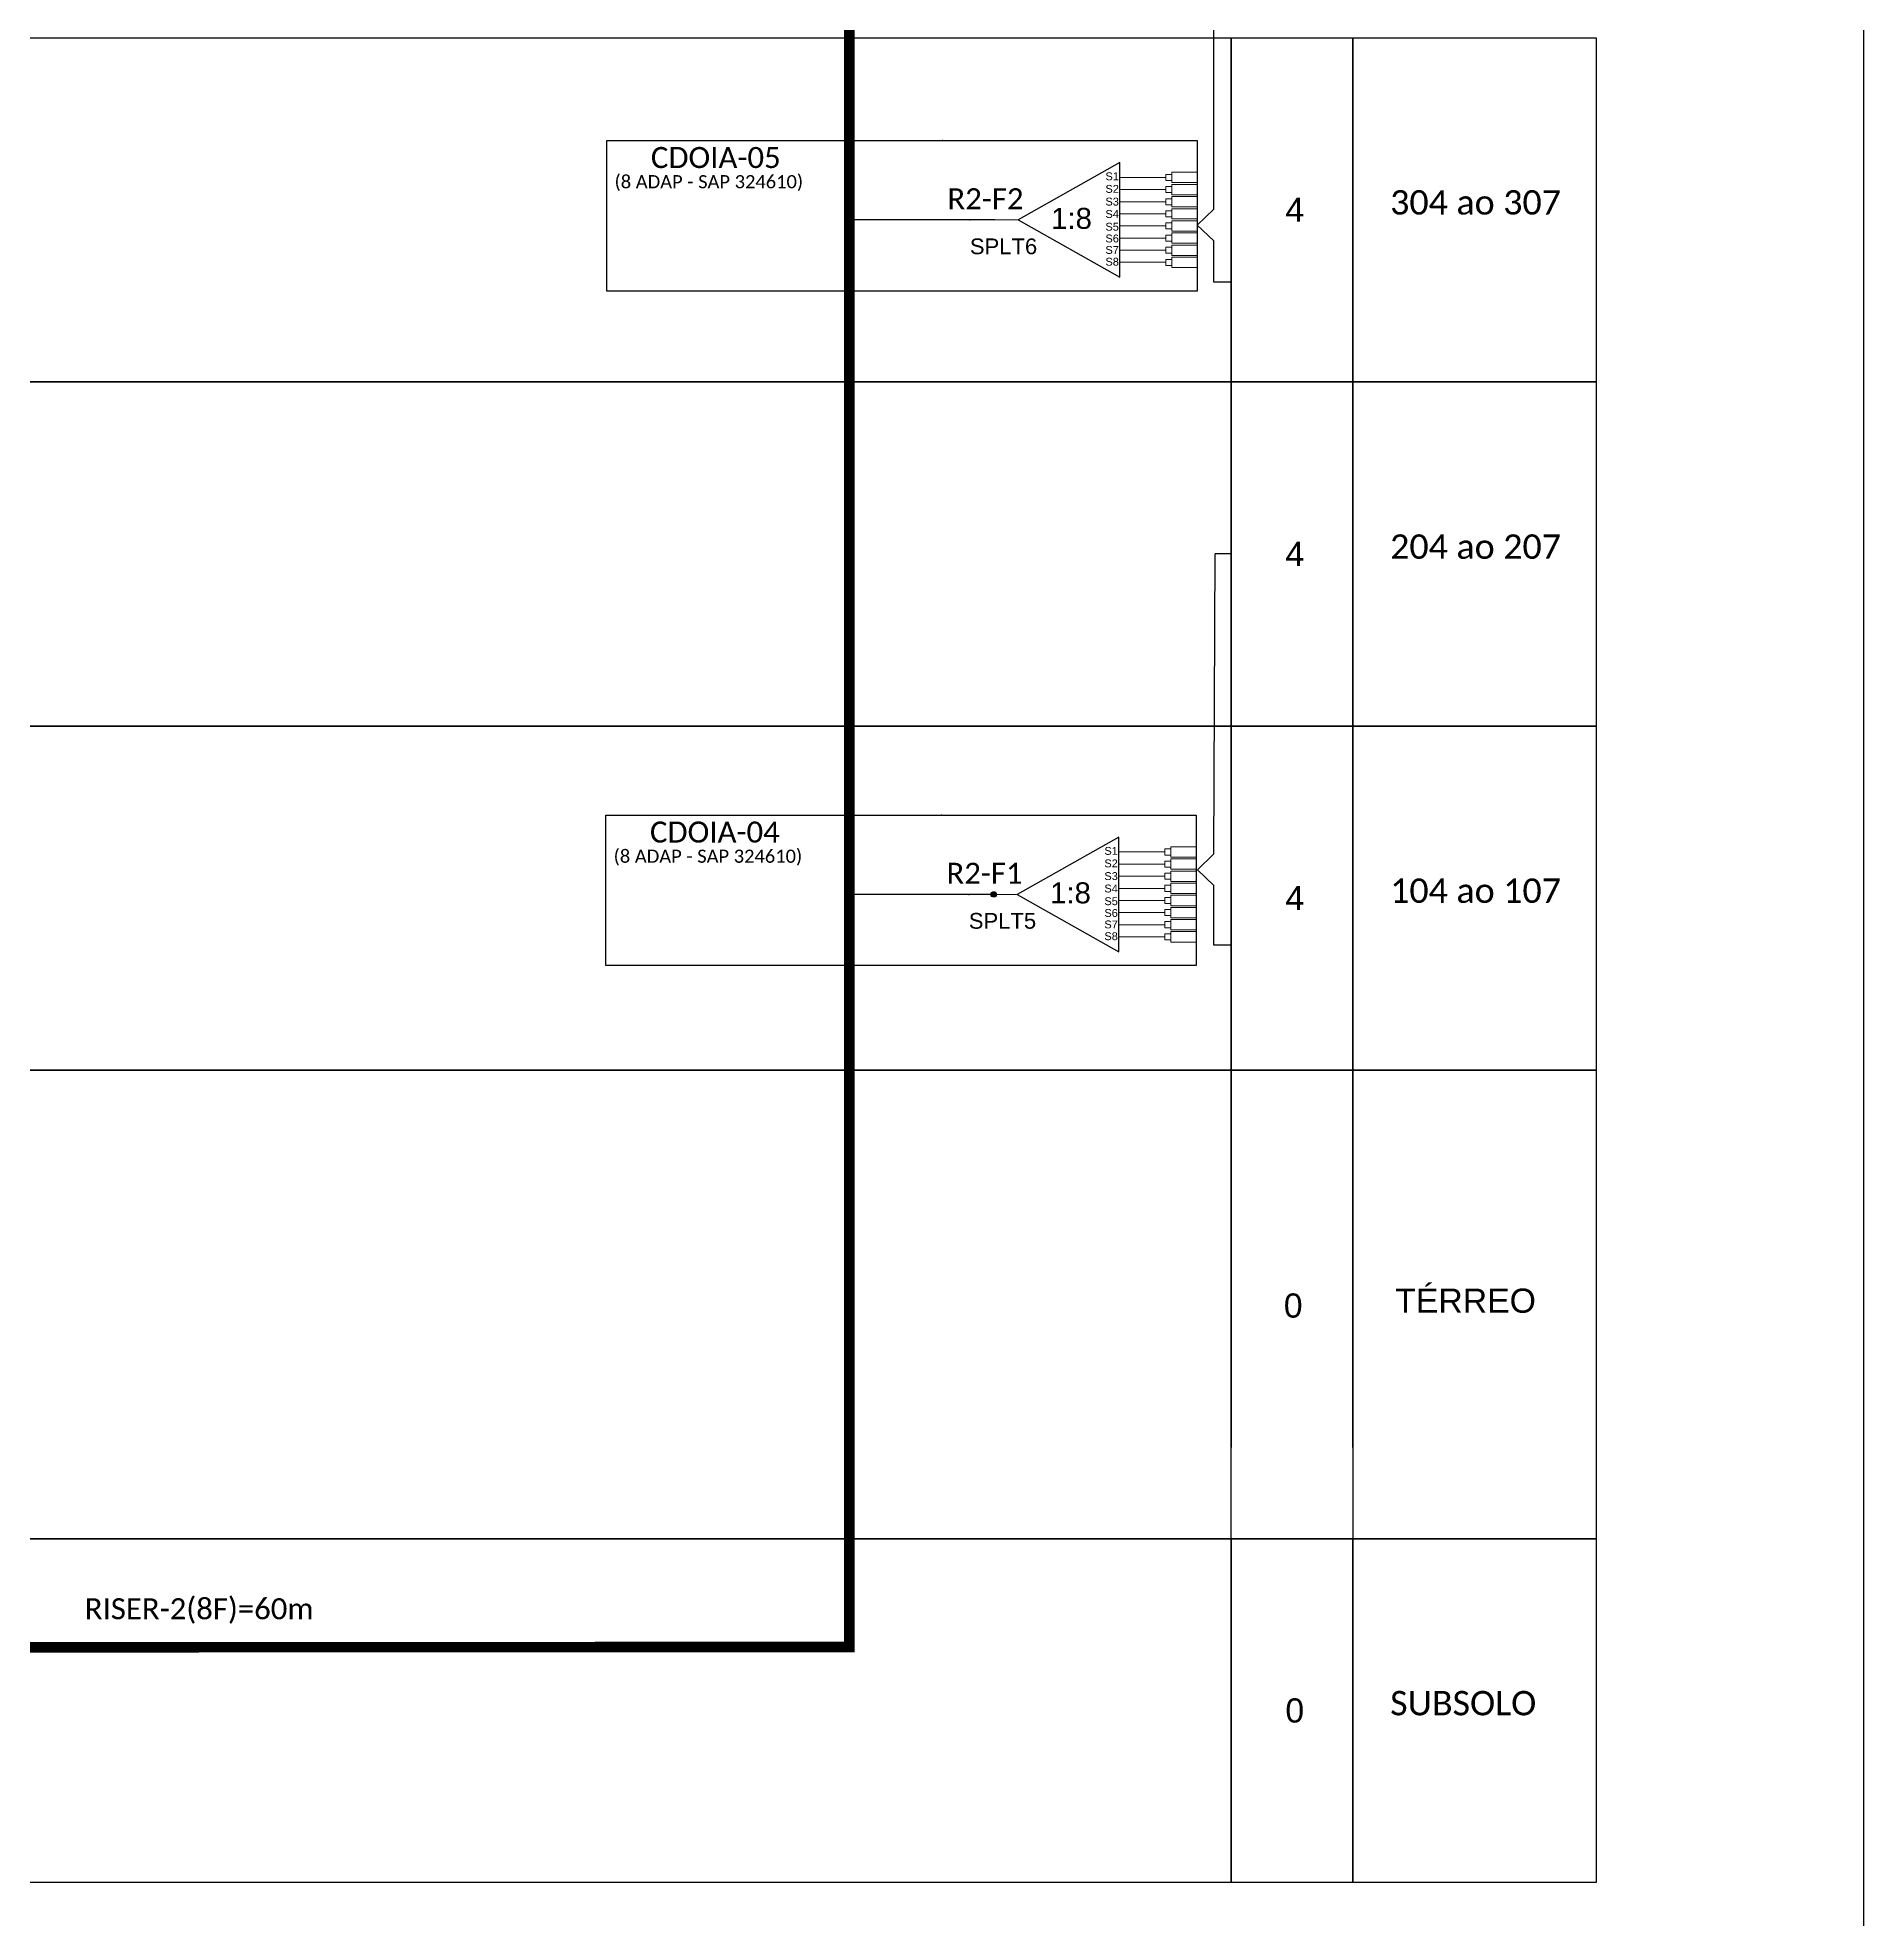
# Model space of a CAD drawing. Header units: inches. Extents: x 1064 to 5530, y 550 to 970.
# Drawn here: x 4100.7 to 4239.7, y 680.3 to 823.4 of the extents above; entities that cross this region are included whole.
import ezdxf
from ezdxf.enums import TextEntityAlignment as Align

# ---------------------------------------------------------------- set-up
doc = ezdxf.new("R2010")
doc.units = ezdxf.units.IN
doc.header["$MEASUREMENT"] = 0
doc.styles.add('ARIAL', font='arial.ttf')
doc.styles.add('WMF-Calibri0', font='calibri.ttf')

# ---------------------------------------------------------------- blocks, each defined once
blk = doc.blocks.new('SPLT_1-8_SC-APC')
at = {"color": 1}
blk.add_lwpolyline([(-7.37, -2.1), (-17.04, -7.55), (-7.37, -13), (-7.37, -2.1)], dxfattribs=at)
at = {"color": 3, "lineweight": 0}
for points in [[(-2.99, -3.51), (-7.37, -3.51)], [(-2.41, -3.02), (-2.41, -4)], [(-2.41, -3.02), (0, -3.02)], [(-7.37, -4.66), (-2.99, -4.66)], [(-2.41, -4), (0, -4)], [(-2.41, -4.17), (-2.41, -5.16)], [(-2.41, -4.17), (0, -4.17)], [(-2.41, -5.16), (0, -5.16)], [(-2.41, -5.32), (-2.41, -6.31)], [(-2.41, -5.32), (0, -5.32)], [(-7.37, -5.82), (-2.99, -5.82)], [(-7.37, -6.97), (-2.99, -6.97)], [(-2.41, -6.31), (0, -6.31)], [(-2.41, -6.48), (-2.41, -7.46)], [(-2.41, -6.48), (0, -6.48)], [(-7.37, -8.12), (-2.99, -8.12)], [(-2.41, -7.46), (0, -7.46)], [(-2.41, -7.63), (-2.41, -8.62)], [(-2.41, -7.63), (0, -7.63)], [(-2.41, -8.62), (0, -8.62)], [(-2.41, -8.78), (-2.41, -9.77)], [(-2.41, -8.78), (0, -8.78)], [(-7.37, -9.28), (-2.99, -9.28)], [(-7.37, -10.43), (-2.99, -10.43)], [(-2.41, -9.77), (0, -9.77)], [(-2.41, -9.94), (-2.41, -10.92)], [(-2.41, -9.94), (0, -9.94)], [(-7.37, -11.58), (-2.99, -11.58)], [(-2.41, -10.92), (0, -10.92)], [(-2.41, -11.09), (-2.41, -12.08)], [(-2.41, -11.09), (0, -11.09)], [(-2.41, -12.08), (0, -12.08)]]:
    blk.add_lwpolyline(points, dxfattribs=at)
for points in [[(-2.99, -3.22), (-2.41, -3.22), (-2.41, -3.8), (-2.99, -3.8)], [(-2.99, -4.38), (-2.41, -4.38), (-2.41, -4.95), (-2.99, -4.95)], [(-2.99, -5.53), (-2.41, -5.53), (-2.41, -6.1), (-2.99, -6.1)], [(-2.99, -6.68), (-2.41, -6.68), (-2.41, -7.26), (-2.99, -7.26)], [(-2.99, -7.84), (-2.41, -7.84), (-2.41, -8.41), (-2.99, -8.41)], [(-2.99, -8.99), (-2.41, -8.99), (-2.41, -9.56), (-2.99, -9.56)], [(-2.99, -10.14), (-2.41, -10.14), (-2.41, -10.72), (-2.99, -10.72)], [(-2.99, -11.3), (-2.41, -11.3), (-2.41, -11.87), (-2.99, -11.87)]]:
    blk.add_lwpolyline(points, close=True, dxfattribs=at)
at = {"color": 1, "lineweight": 0}
blk.add_lwpolyline([(-17.04, -7.55), (-19.26, -7.55)], dxfattribs=at)
at = {"color": 1, "style": 'ARIAL'}
for s, height, p in [('S1', 0.75, (-8.74, -3.78)), ('S2', 0.75, (-8.74, -4.97)), ('1:8', 2, (-13.91, -8.4)), ('S3', 0.75, (-8.74, -6.18)), ('S4', 0.75, (-8.74, -7.36)), ('S5', 0.75, (-8.74, -8.57)), ('S6', 0.75, (-8.74, -9.69)), ('S7', 0.75, (-8.74, -10.78)), ('S8', 0.75, (-8.74, -11.9))]:
    blk.add_text(s, height=height, dxfattribs=at).set_placement(p)
blk = doc.blocks.new('SPLITTER_')
blk.add_point((0, 0))
at = {"style": 'ARIAL', "flags": 4}
blk.add_attdef('SPLT', (0, -3.26), '', height=1.5, dxfattribs=at)
blk = doc.blocks.new('A$C415C251F')
at = {"color": 3}
blk.add_point((0, 0), dxfattribs=at)
blk = doc.blocks.new('LEG_CDOIA8_C-SPLT_DIR')
at = {"color": 3}
blk.add_blockref('A$C415C251F', (0, 0), dxfattribs=at)
at = {"color": 1, "style": 'WMF-Calibri0', "flags": 4}
blk.add_attdef('CDO', (-26.84, -2.61), '', height=2, dxfattribs=at)
blk.add_attdef('MODELO', text='', height=1.5, dxfattribs=at).set_placement((-22.23, -4.54), align=Align.CENTER)
at = {"style": 'ARIAL', "flags": 4}
blk.add_attdef('SPLITAGEM', text='', height=1.5, dxfattribs=at).set_placement((-18.36, -12.59), align=Align.CENTER)

msp = doc.modelspace()

# ---------------------------------------------------------------- hatches: boundary and pattern name
h = msp.add_hatch(color=3)
h.dxf.hatch_style = 1
edge = h.paths.add_edge_path()
edge.add_arc((4173.47, 758.2), 0.205, 0, 360)

# ---------------------------------------------------------------- linework, layer by layer
for p, q in [((4014.03, 744.83), (4191.55, 744.83)), ((4191.55, 744.83), (4191.55, 718.63)), ((4191.55, 744.83), (4200.8, 744.83)), ((4191.55, 718.63), (4191.55, 744.83)), ((4200.8, 744.83), (4219.32, 744.83)), ((4200.8, 718.63), (4200.8, 744.83)), ((4200.8, 744.83), (4200.8, 718.63)), ((4219.32, 744.83), (4219.32, 718.63)), ((4191.55, 742.3), (4191.55, 716.11)), ((4191.55, 709.14), (4191.55, 742.3)), ((4200.8, 716.11), (4200.8, 742.3)), ((4200.8, 742.3), (4200.8, 709.13)), ((4219.32, 742.3), (4219.32, 709.13)), ((4191.55, 740.39), (4191.55, 740.39)), ((4200.8, 725.04), (4200.8, 725.04))]:
    msp.add_line(p, q)
for points in [[(3645.66, 970.36), (4239.66, 970.36), (4239.66, 550.36), (3645.66, 550.36)], [(4014.03, 823.41), (4191.55, 823.41), (4191.55, 797.22), (4014.03, 797.22)], [(4191.55, 823.41), (4200.8, 823.41), (4200.8, 797.22), (4191.55, 797.22)], [(4200.8, 823.41), (4219.32, 823.41), (4219.32, 797.22), (4200.8, 797.22)], [(4014.03, 797.22), (4191.55, 797.22), (4191.55, 771.02), (4014.03, 771.02)], [(4191.55, 797.22), (4200.8, 797.22), (4200.8, 771.02), (4191.55, 771.02)], [(4200.8, 797.22), (4219.32, 797.22), (4219.32, 771.02), (4200.8, 771.02)], [(4014.03, 771.02), (4191.55, 771.02), (4191.55, 744.83), (4014.03, 744.83)], [(4191.55, 771.02), (4200.8, 771.02), (4200.8, 744.83), (4191.55, 744.83)], [(4200.8, 771.02), (4219.32, 771.02), (4219.32, 744.83), (4200.8, 744.83)], [(4014.03, 709.19), (4191.55, 709.19), (4191.55, 682.99), (4014.03, 682.99)], [(4191.55, 709.19), (4200.8, 709.19), (4200.8, 682.99), (4191.55, 682.99)], [(4200.8, 709.19), (4219.32, 709.19), (4219.32, 682.99), (4200.8, 682.99)]]:
    msp.add_lwpolyline(points, close=True)
at = {"color": 6, "const_width": 0.8}
for points in [[(4162.48, 737.64), (4162.48, 888.23)], [(4086.47, 700.89), (4162.48, 700.92), (4162.48, 737.64)]]:
    msp.add_lwpolyline(points, dxfattribs=at)
at = {"color": 3}
for points in [[(4191.55, 804.8), (4190.23, 804.8), (4190.21, 807.95), (4188.96, 809.15), (4190.21, 810.36), (4190.21, 831.17)], [(4191.55, 754.35), (4190.23, 754.35), (4190.22, 758.87), (4188.97, 760.08), (4190.22, 761.29), (4190.32, 784.12)], [(4191.55, 784.12), (4190.32, 784.12)]]:
    msp.add_lwpolyline(points, dxfattribs=at)
at = {"color": 1}
for points in [[(4144.01, 815.58), (4188.96, 815.58), (4188.96, 804.12), (4144.01, 804.12)], [(4143.93, 764.24), (4188.88, 764.24), (4188.88, 752.78), (4143.93, 752.78)]]:
    msp.add_lwpolyline(points, close=True, dxfattribs=at)
at = {"color": 6}
for points in [[(4173.55, 809.54), (4162.56, 809.54)], [(4173.47, 758.2), (4162.48, 758.2)]]:
    msp.add_lwpolyline(points, dxfattribs=at)
msp.add_lwpolyline([(3967.74, 709.19), (4219.32, 709.13)])
at = {"color": 3}
msp.add_circle((4173.47, 758.2), 0.205, dxfattribs=at)

# ---------------------------------------------------------------- block references
ref = msp.add_blockref('LEG_CDOIA8_C-SPLT_DIR', (4169.57, 815.58), dxfattribs=dict(at, xscale=0.8000000000001819, yscale=0.8000000000001819, zscale=0.8))
ref.add_attrib('CDO', 'CDOIA-05', (4147.37, 813.49), dxfattribs={"color": 1, "height": 1.6, "style": 'WMF-Calibri0'})
ref.add_attrib('MODELO', '(8 ADAP - SAP 324610)', dxfattribs={"color": 1, "height": 1, "style": 'WMF-Calibri0'}).set_placement((4151.78, 811.95), align=Align.CENTER)
at = {"color": 3, "xscale": 0.8000000000001819, "yscale": 0.8000000000001819, "zscale": 0.8}
for p in [(4188.96, 815.58), (4188.88, 764.24)]:
    msp.add_blockref('SPLT_1-8_SC-APC', p, dxfattribs=at)
ref = msp.add_blockref('SPLITTER_', (4171.65, 809.54), dxfattribs=dict(xscale=0.8000000000001819, yscale=0.8000000000001819, zscale=0.8))
ref.add_attrib('SPLT', 'SPLT6', (4171.65, 806.93), dxfattribs={"height": 1.2, "style": 'ARIAL'})
at = {"color": 1}
ref = msp.add_blockref('LEG_CDOIA8_C-SPLT_DIR', (4169.49, 764.24), dxfattribs=dict(at, xscale=0.8000000000001819, yscale=0.8000000000001819, zscale=0.8))
ref.add_attrib('CDO', 'CDOIA-04', (4147.3, 762.15), dxfattribs={"color": 0, "height": 1.6, "style": 'WMF-Calibri0'})
ref.add_attrib('MODELO', '(8 ADAP - SAP 324610)', dxfattribs={"color": 0, "height": 1, "style": 'WMF-Calibri0'}).set_placement((4151.71, 760.61), align=Align.CENTER)
ref = msp.add_blockref('SPLITTER_', (4171.57, 758.2), dxfattribs=dict(xscale=0.8000000000001819, yscale=0.8000000000001819, zscale=0.8))
ref.add_attrib('SPLT', 'SPLT5', (4171.57, 755.59), dxfattribs={"height": 1.2, "style": 'ARIAL'})

# ---------------------------------------------------------------- texts
at = {"color": 6, "style": 'WMF-Calibri0'}
for s, p in [('R2-F2', (4169.94, 810.35)), ('R2-F1', (4169.87, 759.01)), ('RISER-2(8F)=60m', (4104.28, 703.03))]:
    msp.add_text(s, height=1.6, dxfattribs=at).set_placement(p)
at = {"style": 'WMF-Calibri0'}
for s, p in [('304 ao 307', (4203.64, 809.95)), ('204 ao 207', (4203.64, 783.75)), ('104 ao 107', (4203.64, 757.56)), ('SUBSOLO', (4203.64, 695.72))]:
    msp.add_text(s, height=1.854, dxfattribs=at).set_placement(p)
at = {"style": 'ARIAL', "flags": 12}
for tag, p in [('4', (4196.38, 810.32)), ('4', (4196.38, 784.12)), ('4', (4196.38, 757.93)), ('TÉRREO', (4209.38, 727.28)), ('0', (4196.26, 726.91)), ('0', (4196.38, 696.09))]:
    msp.add_attdef(tag, text='XX', height=1.84, dxfattribs=at).set_placement(p, align=Align.MIDDLE_CENTER)

doc.saveas('drawing.dxf')
